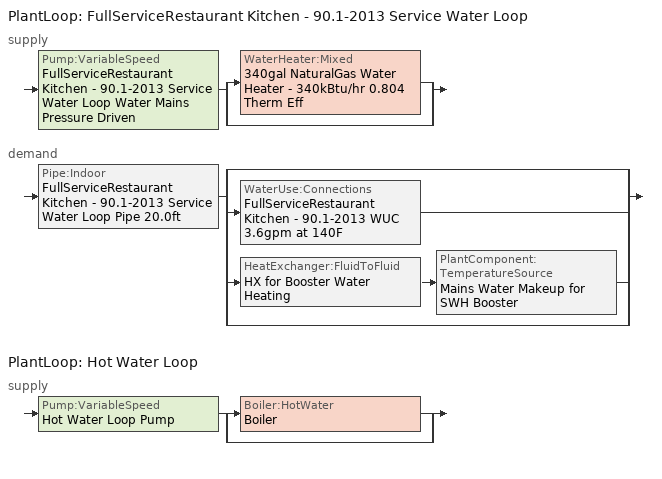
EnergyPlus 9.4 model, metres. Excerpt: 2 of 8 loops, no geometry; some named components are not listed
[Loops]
PlantLoop 'FullServiceRestaurant Kitchen - 90.1-2013 Service Water Loop'
 supply: Pump:VariableSpeed 'FullServiceRestaurant Kitchen - 90.1-2013 Service Water Loop Water Mains Pressure Driven' > split
  | WaterHeater:Mixed '340gal NaturalGas Water Heater - 340kBtu/hr 0.804 Therm Eff'
  | bypass
 demand: Pipe:Indoor 'FullServiceRestaurant Kitchen - 90.1-2013 Service Water Loop Pipe 20.0ft' > split
  | bypass
  | WaterUse:Connections 'FullServiceRestaurant Kitchen - 90.1-2013 WUC 3.6gpm at 140F'
  | HeatExchanger:FluidToFluid 'HX for Booster Water Heating' > PlantComponent:TemperatureSource 'Mains Water Makeup for SWH Booster'
  | bypass
PlantLoop 'Hot Water Loop'
 supply: Pump:VariableSpeed 'Hot Water Loop Pump' > split
  | Boiler:HotWater 'Boiler'
  | bypass
[Material]
Copper pipe 0.75in type L: Roughness=Smooth; Thickness {m}=0.001143; Conductivity {W/m-K}=386; Density {kg/m3}=8906.27; Specific Heat {J/kg-K}=385.1856; Thermal Absorptance=0.9; Solar Absorptance=0.7; Visible Absorptance=0.7
[Construction]
Uninsulated copper pipe 0.75in type L: Copper pipe 0.75in type L
[PlantLoop] Fluid Type=Water; Minimum Loop Temperature {C}=10; Maximum Loop Flow Rate {m3/s}=Autosize; Minimum Loop Flow Rate {m3/s}=0; Plant Loop Volume {m3}=Autocalculate; Load Distribution Scheme=Optimal; Plant Loop Demand Calculation Scheme=SingleSetpoint
Name | Plant Equipment Operation Scheme | Maximum Loop Temperature {C}
FullServiceRestaurant Kitchen - 90.1-2013 Service Water Loop | FullServiceRestaurant Kitchen - 90.1-2013 Service Water Loop Operation Schemes | 60
Hot Water Loop | Hot Water Loop Operation Schemes | 100
[Sizing:Plant] Loop Type=Heating; Sizing Option=NonCoincident; Zone Timesteps in Averaging Window=1; Coincident Sizing Factor Mode=None
Name | Design Loop Exit Temperature {C} | Loop Design Temperature Difference {deltaC}
FullServiceRestaurant Kitchen - 90.1-2013 Service Water Loop | 60 | 5
Hot Water Loop | 82.2222 | 11.1111
[Pump:VariableSpeed] Design Maximum Flow Rate {m3/s}=Autosize; Design Power Consumption {W}=Autosize; Fraction of Motor Inefficiencies to Fluid Stream=0; Coefficient 1 of the Part Load Performance Curve=0; Coefficient 2 of the Part Load Performance Curve=1; Coefficient 3 of the Part Load Performance Curve=0; Coefficient 4 of the Part Load Performance Curve=0; Design Minimum Flow Rate {m3/s}=0; Skin Loss Radiative Fraction=0.5; Design Power Sizing Method=PowerPerFlowPerPressure; Design Electric Power per Unit Flow Rate {W/(m3/s)}=348701.1; Design Shaft Power per Unit Flow Rate per Unit Head {W/((m3/s)-Pa)}=1.28205; Design Minimum Flow Rate Fraction=0
Name | Design Pump Head {Pa} | Motor Efficiency | Pump Control Type
FullServiceRestaurant Kitchen - 90.1-2013 Service Water Loop Water Mains Pressure Driven | 0.001 | 0.7 | Continuous
Hot Water Loop Pump | 179344 | 1 | Intermittent
[WaterHeater:Mixed]
340gal NaturalGas Water Heater - 340kBtu/hr 0.804 Therm Eff: Tank Volume {m3}=1.28625; Setpoint Temperature Schedule=Service Water Loop Temp - 140F; Deadband Temperature Difference {deltaC}=2; Maximum Temperature Limit {C}=60; Heater Control Type=Cycle; Heater Maximum Capacity {W}=99583.4; Heater Ignition Minimum Flow Rate {m3/s}=0; Heater Ignition Delay {s}=0; Heater Fuel Type=NaturalGas; Heater Thermal Efficiency=0.803709; Off Cycle Parasitic Fuel Consumption Rate {W}=0; Off Cycle Parasitic Fuel Type=NaturalGas; Off Cycle Parasitic Heat Fraction to Tank=0; On Cycle Parasitic Fuel Consumption Rate {W}=0; On Cycle Parasitic Fuel Type=NaturalGas; On Cycle Parasitic Heat Fraction to Tank=0; Ambient Temperature Indicator=Schedule; Ambient Temperature Schedule=Water Heater Ambient Temp Schedule - 71.6f; Off Cycle Loss Coefficient to Ambient Temperature {W/K}=11.8718; Off Cycle Loss Fraction to Zone=1; On Cycle Loss Coefficient to Ambient Temperature {W/K}=11.8718; On Cycle Loss Fraction to Zone=1; Use Side Effectiveness=1; Source Side Effectiveness=1; Use Side Design Flow Rate {m3/s}=Autosize; Source Side Design Flow Rate {m3/s}=Autosize; Indirect Water Heating Recovery Time {hr}=1.5; Source Side Flow Control Mode=IndirectHeatPrimarySetpoint
[SetpointManager:Scheduled] Control Variable=Temperature
Name | Schedule | Setpoint Node or NodeList
Service hot water setpoint manager | Service Water Loop Temp - 140F | FullServiceRestaurant Kitchen - 90.1-2013 Service Water Loop Supply Outlet Node
Hot Water Loop Setpoint Manager | Hot Water Loop Temp - 180F | Hot Water Loop Supply Outlet Node
[WaterUse:Connections]
FullServiceRestaurant Kitchen - 90.1-2013 WUC 3.6gpm at 140F: Water Use Equipment Name 1=FullServiceRestaurant Kitchen - 90.1-2013 Service Water Use 3.6gpm at 140F
[WaterUse:Equipment]
FullServiceRestaurant Kitchen - 90.1-2013 Service Water Use 3.6gpm at 140F: Peak Flow Rate {m3/s}=0.000226853; Flow Rate Fraction Schedule=RestaurantSitDown BLDG_SWH_SCH; Target Temperature Schedule=Mixed Water At Faucet Temp - 140F; Sensible Fraction Schedule=Fraction Sensible - 0.2; Latent Fraction Schedule=Fraction Latent - 0.05
[PlantEquipmentOperationSchemes] Control Scheme Object Type 1=PlantEquipmentOperation:HeatingLoad; Control Scheme Schedule Name 1=Always On Discrete
Name | Control Scheme Name 1
FullServiceRestaurant Kitchen - 90.1-2013 Service Water Loop Operation Schemes | FullServiceRestaurant Kitchen - 90.1-2013 Service Water Loop Heating Operation Scheme
Hot Water Loop Operation Schemes | Hot Water Loop Heating Operation Scheme
[PlantEquipmentOperation:HeatingLoad] Load Range Lower Limit 1 {W}=0; Load Range Upper Limit 1 {W}=1000000000
Name | Range Equipment List Name 1
FullServiceRestaurant Kitchen - 90.1-2013 Service Water Loop Heating Operation Scheme | FullServiceRestaurant Kitchen - 90.1-2013 Service Water Loop Heating Equipment List
Hot Water Loop Heating Operation Scheme | Hot Water Loop Heating Equipment List
[PlantEquipmentList]
FullServiceRestaurant Kitchen - 90.1-2013 Service Water Loop Heating Equipment List: WaterHeater:Mixed, 340gal NaturalGas Water Heater - 340kBtu/hr 0.804 Therm Eff
Hot Water Loop Heating Equipment List: Boiler:HotWater, Boiler
[Pipe:Indoor]
FullServiceRestaurant Kitchen - 90.1-2013 Service Water Loop Pipe 20.0ft: Construction=Uninsulated copper pipe 0.75in type L; Environment Type=Schedule; Ambient Temperature Schedule=FullServiceRestaurant Kitchen - 90.1-2013 Service Water Loop Piping Air Temp - 70F; Ambient Air Velocity Schedule=FullServiceRestaurant Kitchen - 90.1-2013 Service Water Loop Piping Air Velocity - 0.67mph; Pipe Inside Diameter {m}=0.019939; Pipe Length {m}=6.096
[PlantComponent:TemperatureSource]
Mains Water Makeup for SWH Booster: Design Volume Flow Rate {m3/s}=Autosize; Temperature Specification Type=Scheduled; Source Temperature {C}=8; Source Temperature Schedule=Mains Water Temperature
[Boiler:HotWater]
Boiler: Fuel Type=NaturalGas; Nominal Capacity {W}=Autosize; Nominal Thermal Efficiency=0.78; Efficiency Curve Temperature Evaluation Variable=LeavingBoiler; Design Water Flow Rate {m3/s}=Autosize; Minimum Part Load Ratio=0; Maximum Part Load Ratio=1.2; Optimum Part Load Ratio=1; Water Outlet Upper Temperature Limit {C}=95; Boiler Flow Mode=LeavingSetpointModulated; Parasitic Electric Load {W}=0; Sizing Factor=1
[Schedule:Day:Interval]
Fraction Latent - 0.05 Default: No, 24:00, 0.05
Fraction Sensible - 0.2 Default: No, 24:00, 0.2
FullServiceRestaurant Kitchen - 90.1-2013 Service Water Loop Piping Air Temp - 70F Default: No, 24:00, 21.1111
FullServiceRestaurant Kitchen - 90.1-2013 Service Water Loop Piping Air Velocity - 0.67mph Default: No, 24:00, 0.3
Hot Water Loop Temp - 180F Default: No, 24:00, 82.2222
Mixed Water At Faucet Temp - 140F Default; Service Water Loop Temp - 140F Default: No, 24:00, 60
RestaurantSitDown BLDG_SWH_SCH Default: No, 01:00, 0.25, 06:00, 0, 10:00, 0.15, 12:00, 0.5, 14:00, 0.4, 17:00, 0.3, 18:00, 0.4, 20:00, 0.5, 21:00, 0.4, 22:00, 0.5, 23:00, 0.4, 24:00, 0.2
RestaurantSitDown BLDG_SWH_SCH SmrDsn|Wkdy Day; RestaurantSitDown BLDG_SWH_SCH Summer Design Day: No, 01:00, 0.2, 06:00, 0, 07:00, 0.15, 08:00, 0.6, 09:00, 0.55, 10:00, 0.45, 11:00, 0.4, 12:00, 0.45, 13:00, 0.4, 14:00, 0.35, 17:00, 0.3, 18:00, 0.4, 19:00, 0.55, 20:00, 0.6, 21:00, 0.5, 22:00, 0.55, 23:00, 0.45, 24:00, 0.25
RestaurantSitDown BLDG_SWH_SCH Winter Design Day; RestaurantSitDown BLDG_SWH_SCH WntrDsn|Sat Day: No, 01:00, 0.2, 06:00, 0, 09:00, 0.15, 10:00, 0.5, 11:00, 0.45, 13:00, 0.5, 14:00, 0.45, 16:00, 0.4, 17:00, 0.35, 18:00, 0.4, 20:00, 0.55, 21:00, 0.5, 22:00, 0.55, 23:00, 0.4, 24:00, 0.3
Water Heater Ambient Temp Schedule - 71.6f Default: No, 24:00, 22
[Schedule:Week:Daily]
Fraction Latent - 0.05 Week Rule - Jan1-Dec31: Fraction Latent - 0.05 Default, Fraction Latent - 0.05 Default, Fraction Latent - 0.05 Default, Fraction Latent - 0.05 Default, Fraction Latent - 0.05 Default, Fraction Latent - 0.05 Default, Fraction Latent - 0.05 Default, Fraction Latent - 0.05 Default, Fraction Latent - 0.05 Default, Fraction Latent - 0.05 Default, Fraction Latent - 0.05 Default, Fraction Latent - 0.05 Default
Fraction Sensible - 0.2 Week Rule - Jan1-Dec31: Fraction Sensible - 0.2 Default, Fraction Sensible - 0.2 Default, Fraction Sensible - 0.2 Default, Fraction Sensible - 0.2 Default, Fraction Sensible - 0.2 Default, Fraction Sensible - 0.2 Default, Fraction Sensible - 0.2 Default, Fraction Sensible - 0.2 Default, Fraction Sensible - 0.2 Default, Fraction Sensible - 0.2 Default, Fraction Sensible - 0.2 Default, Fraction Sensible - 0.2 Default
FullServiceRestaurant Kitchen - 90.1-2013 Service Water Loop Piping Air Temp - 70F Week Rule - Jan1-Dec31: FullServiceRestaurant Kitchen - 90.1-2013 Service Water Loop Piping Air Temp - 70F Default, FullServiceRestaurant Kitchen - 90.1-2013 Service Water Loop Piping Air Temp - 70F Default, FullServiceRestaurant Kitchen - 90.1-2013 Service Water Loop Piping Air Temp - 70F Default, FullServiceRestaurant Kitchen - 90.1-2013 Service Water Loop Piping Air Temp - 70F Default, FullServiceRestaurant Kitchen - 90.1-2013 Service Water Loop Piping Air Temp - 70F Default, FullServiceRestaurant Kitchen - 90.1-2013 Service Water Loop Piping Air Temp - 70F Default, FullServiceRestaurant Kitchen - 90.1-2013 Service Water Loop Piping Air Temp - 70F Default, FullServiceRestaurant Kitchen - 90.1-2013 Service Water Loop Piping Air Temp - 70F Default, FullServiceRestaurant Kitchen - 90.1-2013 Service Water Loop Piping Air Temp - 70F Default, FullServiceRestaurant Kitchen - 90.1-2013 Service Water Loop Piping Air Temp - 70F Default, FullServiceRestaurant Kitchen - 90.1-2013 Service Water Loop Piping Air Temp - 70F Default, FullServiceRestaurant Kitchen - 90.1-2013 Service Water Loop Piping Air Temp - 70F Default
FullServiceRestaurant Kitchen - 90.1-2013 Service Water Loop Piping Air Velocity - 0.67mph Week Rule - Jan1-Dec31: FullServiceRestaurant Kitchen - 90.1-2013 Service Water Loop Piping Air Velocity - 0.67mph Default, FullServiceRestaurant Kitchen - 90.1-2013 Service Water Loop Piping Air Velocity - 0.67mph Default, FullServiceRestaurant Kitchen - 90.1-2013 Service Water Loop Piping Air Velocity - 0.67mph Default, FullServiceRestaurant Kitchen - 90.1-2013 Service Water Loop Piping Air Velocity - 0.67mph Default, FullServiceRestaurant Kitchen - 90.1-2013 Service Water Loop Piping Air Velocity - 0.67mph Default, FullServiceRestaurant Kitchen - 90.1-2013 Service Water Loop Piping Air Velocity - 0.67mph Default, FullServiceRestaurant Kitchen - 90.1-2013 Service Water Loop Piping Air Velocity - 0.67mph Default, FullServiceRestaurant Kitchen - 90.1-2013 Service Water Loop Piping Air Velocity - 0.67mph Default, FullServiceRestaurant Kitchen - 90.1-2013 Service Water Loop Piping Air Velocity - 0.67mph Default, FullServiceRestaurant Kitchen - 90.1-2013 Service Water Loop Piping Air Velocity - 0.67mph Default, FullServiceRestaurant Kitchen - 90.1-2013 Service Water Loop Piping Air Velocity - 0.67mph Default, FullServiceRestaurant Kitchen - 90.1-2013 Service Water Loop Piping Air Velocity - 0.67mph Default
Hot Water Loop Temp - 180F Week Rule - Jan1-Dec31: Hot Water Loop Temp - 180F Default, Hot Water Loop Temp - 180F Default, Hot Water Loop Temp - 180F Default, Hot Water Loop Temp - 180F Default, Hot Water Loop Temp - 180F Default, Hot Water Loop Temp - 180F Default, Hot Water Loop Temp - 180F Default, Hot Water Loop Temp - 180F Default, Hot Water Loop Temp - 180F Default, Hot Water Loop Temp - 180F Default, Hot Water Loop Temp - 180F Default, Hot Water Loop Temp - 180F Default
Mixed Water At Faucet Temp - 140F Week Rule - Jan1-Dec31: Mixed Water At Faucet Temp - 140F Default, Mixed Water At Faucet Temp - 140F Default, Mixed Water At Faucet Temp - 140F Default, Mixed Water At Faucet Temp - 140F Default, Mixed Water At Faucet Temp - 140F Default, Mixed Water At Faucet Temp - 140F Default, Mixed Water At Faucet Temp - 140F Default, Mixed Water At Faucet Temp - 140F Default, Mixed Water At Faucet Temp - 140F Default, Mixed Water At Faucet Temp - 140F Default, Mixed Water At Faucet Temp - 140F Default, Mixed Water At Faucet Temp - 140F Default
RestaurantSitDown BLDG_SWH_SCH Week Rule - Jan1-Dec31: RestaurantSitDown BLDG_SWH_SCH Default, RestaurantSitDown BLDG_SWH_SCH SmrDsn|Wkdy Day, RestaurantSitDown BLDG_SWH_SCH SmrDsn|Wkdy Day, RestaurantSitDown BLDG_SWH_SCH SmrDsn|Wkdy Day, RestaurantSitDown BLDG_SWH_SCH SmrDsn|Wkdy Day, RestaurantSitDown BLDG_SWH_SCH SmrDsn|Wkdy Day, RestaurantSitDown BLDG_SWH_SCH WntrDsn|Sat Day, RestaurantSitDown BLDG_SWH_SCH Default, RestaurantSitDown BLDG_SWH_SCH Summer Design Day, RestaurantSitDown BLDG_SWH_SCH Winter Design Day, RestaurantSitDown BLDG_SWH_SCH Default, RestaurantSitDown BLDG_SWH_SCH Default
Service Water Loop Temp - 140F Week Rule - Jan1-Dec31: Service Water Loop Temp - 140F Default, Service Water Loop Temp - 140F Default, Service Water Loop Temp - 140F Default, Service Water Loop Temp - 140F Default, Service Water Loop Temp - 140F Default, Service Water Loop Temp - 140F Default, Service Water Loop Temp - 140F Default, Service Water Loop Temp - 140F Default, Service Water Loop Temp - 140F Default, Service Water Loop Temp - 140F Default, Service Water Loop Temp - 140F Default, Service Water Loop Temp - 140F Default
Water Heater Ambient Temp Schedule - 71.6f Week Rule - Jan1-Dec31: Water Heater Ambient Temp Schedule - 71.6f Default, Water Heater Ambient Temp Schedule - 71.6f Default, Water Heater Ambient Temp Schedule - 71.6f Default, Water Heater Ambient Temp Schedule - 71.6f Default, Water Heater Ambient Temp Schedule - 71.6f Default, Water Heater Ambient Temp Schedule - 71.6f Default, Water Heater Ambient Temp Schedule - 71.6f Default, Water Heater Ambient Temp Schedule - 71.6f Default, Water Heater Ambient Temp Schedule - 71.6f Default, Water Heater Ambient Temp Schedule - 71.6f Default, Water Heater Ambient Temp Schedule - 71.6f Default, Water Heater Ambient Temp Schedule - 71.6f Default
[Schedule:Year]
Fraction Latent - 0.05: Fraction Latent - 0.05 Week Rule - Jan1-Dec31, 1, 1, 12, 31
Fraction Sensible - 0.2: Fraction Sensible - 0.2 Week Rule - Jan1-Dec31, 1, 1, 12, 31
FullServiceRestaurant Kitchen - 90.1-2013 Service Water Loop Piping Air Temp - 70F: FullServiceRestaurant Kitchen - 90.1-2013 Service Water Loop Piping Air Temp - 70F Week Rule - Jan1-Dec31, 1, 1, 12, 31
FullServiceRestaurant Kitchen - 90.1-2013 Service Water Loop Piping Air Velocity - 0.67mph: FullServiceRestaurant Kitchen - 90.1-2013 Service Water Loop Piping Air Velocity - 0.67mph Week Rule - Jan1-Dec31, 1, 1, 12, 31
Hot Water Loop Temp - 180F: Hot Water Loop Temp - 180F Week Rule - Jan1-Dec31, 1, 1, 12, 31
Mixed Water At Faucet Temp - 140F: Mixed Water At Faucet Temp - 140F Week Rule - Jan1-Dec31, 1, 1, 12, 31
RestaurantSitDown BLDG_SWH_SCH: RestaurantSitDown BLDG_SWH_SCH Week Rule - Jan1-Dec31, 1, 1, 12, 31
Service Water Loop Temp - 140F: Service Water Loop Temp - 140F Week Rule - Jan1-Dec31, 1, 1, 12, 31
Water Heater Ambient Temp Schedule - 71.6f: Water Heater Ambient Temp Schedule - 71.6f Week Rule - Jan1-Dec31, 1, 1, 12, 31
[Schedule:Constant]
Name | Hourly Value
Always On Discrete | 1
Mains Water Temperature | 10
